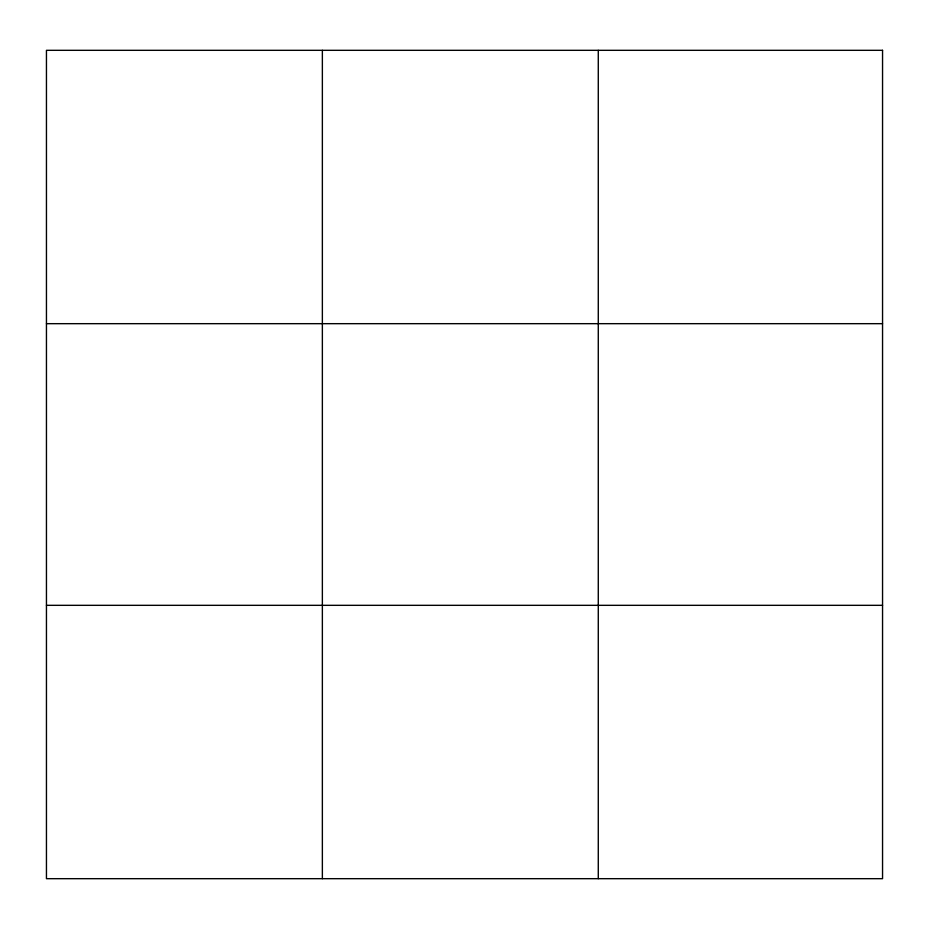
<?xml version="1.0" encoding="UTF-8"?>
<svg xmlns="http://www.w3.org/2000/svg" width="929" height="929" viewBox="0 0 929 929"><rect width="100%" height="100%" fill="white"/><g stroke="black" fill="none" stroke-linecap="round" stroke-linejoin="round"><path stroke-width="1.39" d="M322.363 50.317L322.363 878.683M598.276 50.317L598.276 878.683M46.45 323.675L882.55 323.675M46.45 605.325L882.55 605.325M882.55 50.317L882.55 878.683L46.45 878.683L46.45 50.317L882.55 50.317"/></g></svg>
